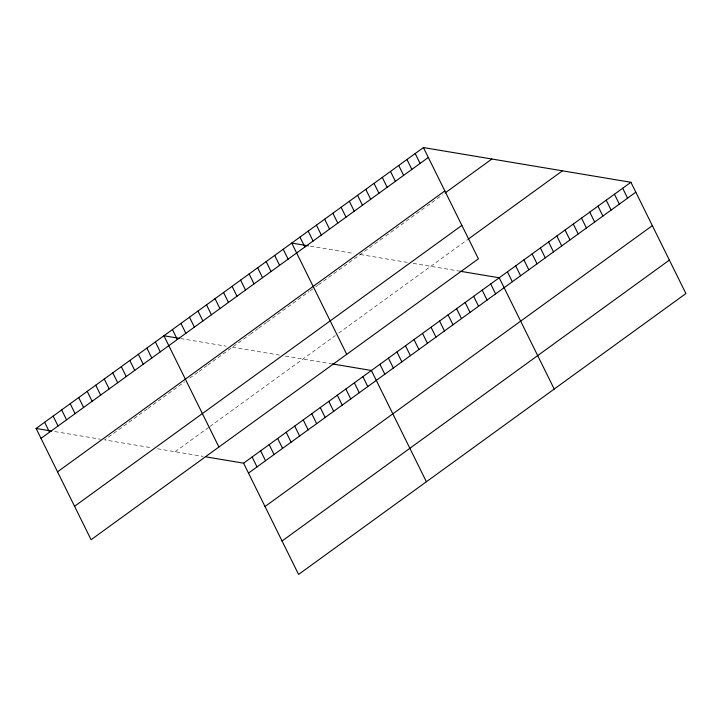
<?xml version="1.0" encoding="UTF-8"?>
<svg xmlns="http://www.w3.org/2000/svg" width="722" height="722" viewBox="0 0 722 722"><rect width="100%" height="100%" fill="white"/><g stroke="black" fill="none" stroke-linecap="round" stroke-linejoin="round"><path stroke-width="0.54" stroke-dasharray="3.61 2.71" d="M147.18 409.013L104.573 439.915L151.602 447.784M148.028 408.39L184.67 381.821M189.778 378.111L198.306 371.938M199.155 371.316L206.826 365.756M207.674 365.133L249.433 334.855M250.281 334.241L257.953 328.672M258.801 328.059L266.472 322.499M267.32 321.877L309.079 291.598M309.928 290.984L315.036 287.275M315.893 286.652L317.599 285.416M318.447 284.802L384.889 236.608M385.719 236.013L426.043 206.772M426.864 206.167L442.505 194.832M175.121 451.719L209.2 427M210.057 426.377L335.315 335.54M338.717 333.068L467.784 239.469M310.406 246.184L353.979 253.476M360.206 254.523L407.235 262.393M413.11 263.377L458.759 271.012M180.518 338.537L226.157 346.172M232.385 347.219L279.414 355.089M285.298 356.072L330.947 363.707M54.773 431.575L100.421 439.22M157.486 448.768L203.126 456.403"/><path stroke-width="1.08" d="M423.417 147.559L478.406 258.828L91.089 539.722L36.1 428.453L423.417 147.559L630.911 182.278L685.9 293.547L298.583 574.441L243.594 463.172L206.239 456.927M41.001 438.371L428.317 157.468M57.534 471.818L444.851 190.915M444.978 193.036L491.89 159.011M74.565 506.275L461.881 225.381M468.605 238.865L562.438 170.825M243.594 463.172L630.911 182.278M248.494 473.091L635.811 192.196M265.019 506.537L652.336 225.643M282.049 540.995L669.366 260.1M308.33 245.841L291.733 243.061L346.722 354.331M459.797 271.183L499.218 277.78L554.216 389.05M179.48 338.365L163.912 335.757L218.91 447.026M331.985 363.879L371.406 370.476L426.395 481.745M36.1 428.453L51.659 431.061M622.68 188.252L627.58 198.162M614.449 194.218L619.35 204.136M606.218 200.184L611.119 210.102M597.987 206.158L602.888 216.068M589.757 212.124L594.657 222.042M581.526 218.089L586.426 228.008M573.295 224.064L578.196 233.982M565.064 230.029L569.965 239.948M556.833 236.004L561.734 245.913M548.603 241.969L553.503 251.888M540.372 247.935L545.272 257.853M532.141 253.909L537.042 263.819M523.91 259.875L528.811 269.793M515.679 265.849L520.58 275.759M507.449 271.815L512.349 281.733M490.698 283.963L495.599 293.881M415.186 153.524L420.087 163.443M482.179 290.145L487.079 300.054M406.955 159.499L411.856 169.408M473.659 296.327L478.56 306.236M398.724 165.464L403.625 175.383M465.139 302.5L470.04 312.418M390.494 171.43L395.394 181.348M456.611 308.682L461.511 318.601M382.263 177.404L387.163 187.314M448.091 314.864L452.992 324.774M374.032 183.37L378.933 193.288M439.572 321.046L444.472 330.956M365.801 189.345L370.702 199.254M431.052 327.219L435.953 337.138M357.57 195.31L362.471 205.228M422.532 333.402L427.433 343.32M349.34 201.276L354.24 211.194M414.013 339.584L418.913 349.493M341.109 207.25L346.009 217.16M405.493 345.757L410.394 355.675M332.878 213.216L337.779 223.134M396.965 351.939L401.865 361.857M324.647 219.181L329.548 229.1M388.445 358.121L393.346 368.039M316.416 225.156L321.317 235.074M379.925 364.303L384.826 374.213M308.195 231.121L313.095 241.04M299.964 237.096L304.865 247.005M362.886 376.658L367.787 386.577M354.367 382.84L359.267 392.75M283.204 249.243L288.105 259.153M345.838 389.023L350.739 398.932M274.685 255.426L279.585 265.335M337.318 395.196L342.219 405.114M266.165 261.599L271.066 271.517M328.799 401.378L333.699 411.296M257.646 267.781L262.546 277.699M320.279 407.56L325.18 417.469M249.126 273.963L254.027 283.872M311.76 413.733L316.66 423.652M240.607 280.136L245.507 290.054M303.24 419.915L308.141 429.834M232.087 286.318L236.987 296.237M294.72 426.097L299.621 436.016M223.558 292.5L228.459 302.419M286.192 432.279L291.092 442.189M215.039 298.682L219.939 308.592M277.672 438.453L282.573 448.371M206.519 304.855L211.42 314.774M269.153 444.635L274.053 454.553M197.999 311.038L202.9 320.956M260.633 450.817L265.534 460.735M189.48 317.22L194.38 327.129M252.113 456.999L257.014 466.908M180.96 323.402L185.861 333.311M172.432 329.575L177.332 339.493M155.392 341.939L160.293 351.849M146.873 348.112L151.773 358.031M138.353 354.294L143.254 364.213M129.834 360.477L134.734 370.395M121.314 366.659L126.215 376.568M112.785 372.832L117.686 382.75M104.266 379.014L109.166 388.932M95.746 385.196L100.647 395.115M87.227 391.378L92.127 401.288M78.707 397.551L83.608 407.47M70.187 403.733L75.088 413.652M61.659 409.915L66.559 419.825M53.139 416.098L58.04 426.007M44.62 422.271L49.52 432.189"/></g></svg>
